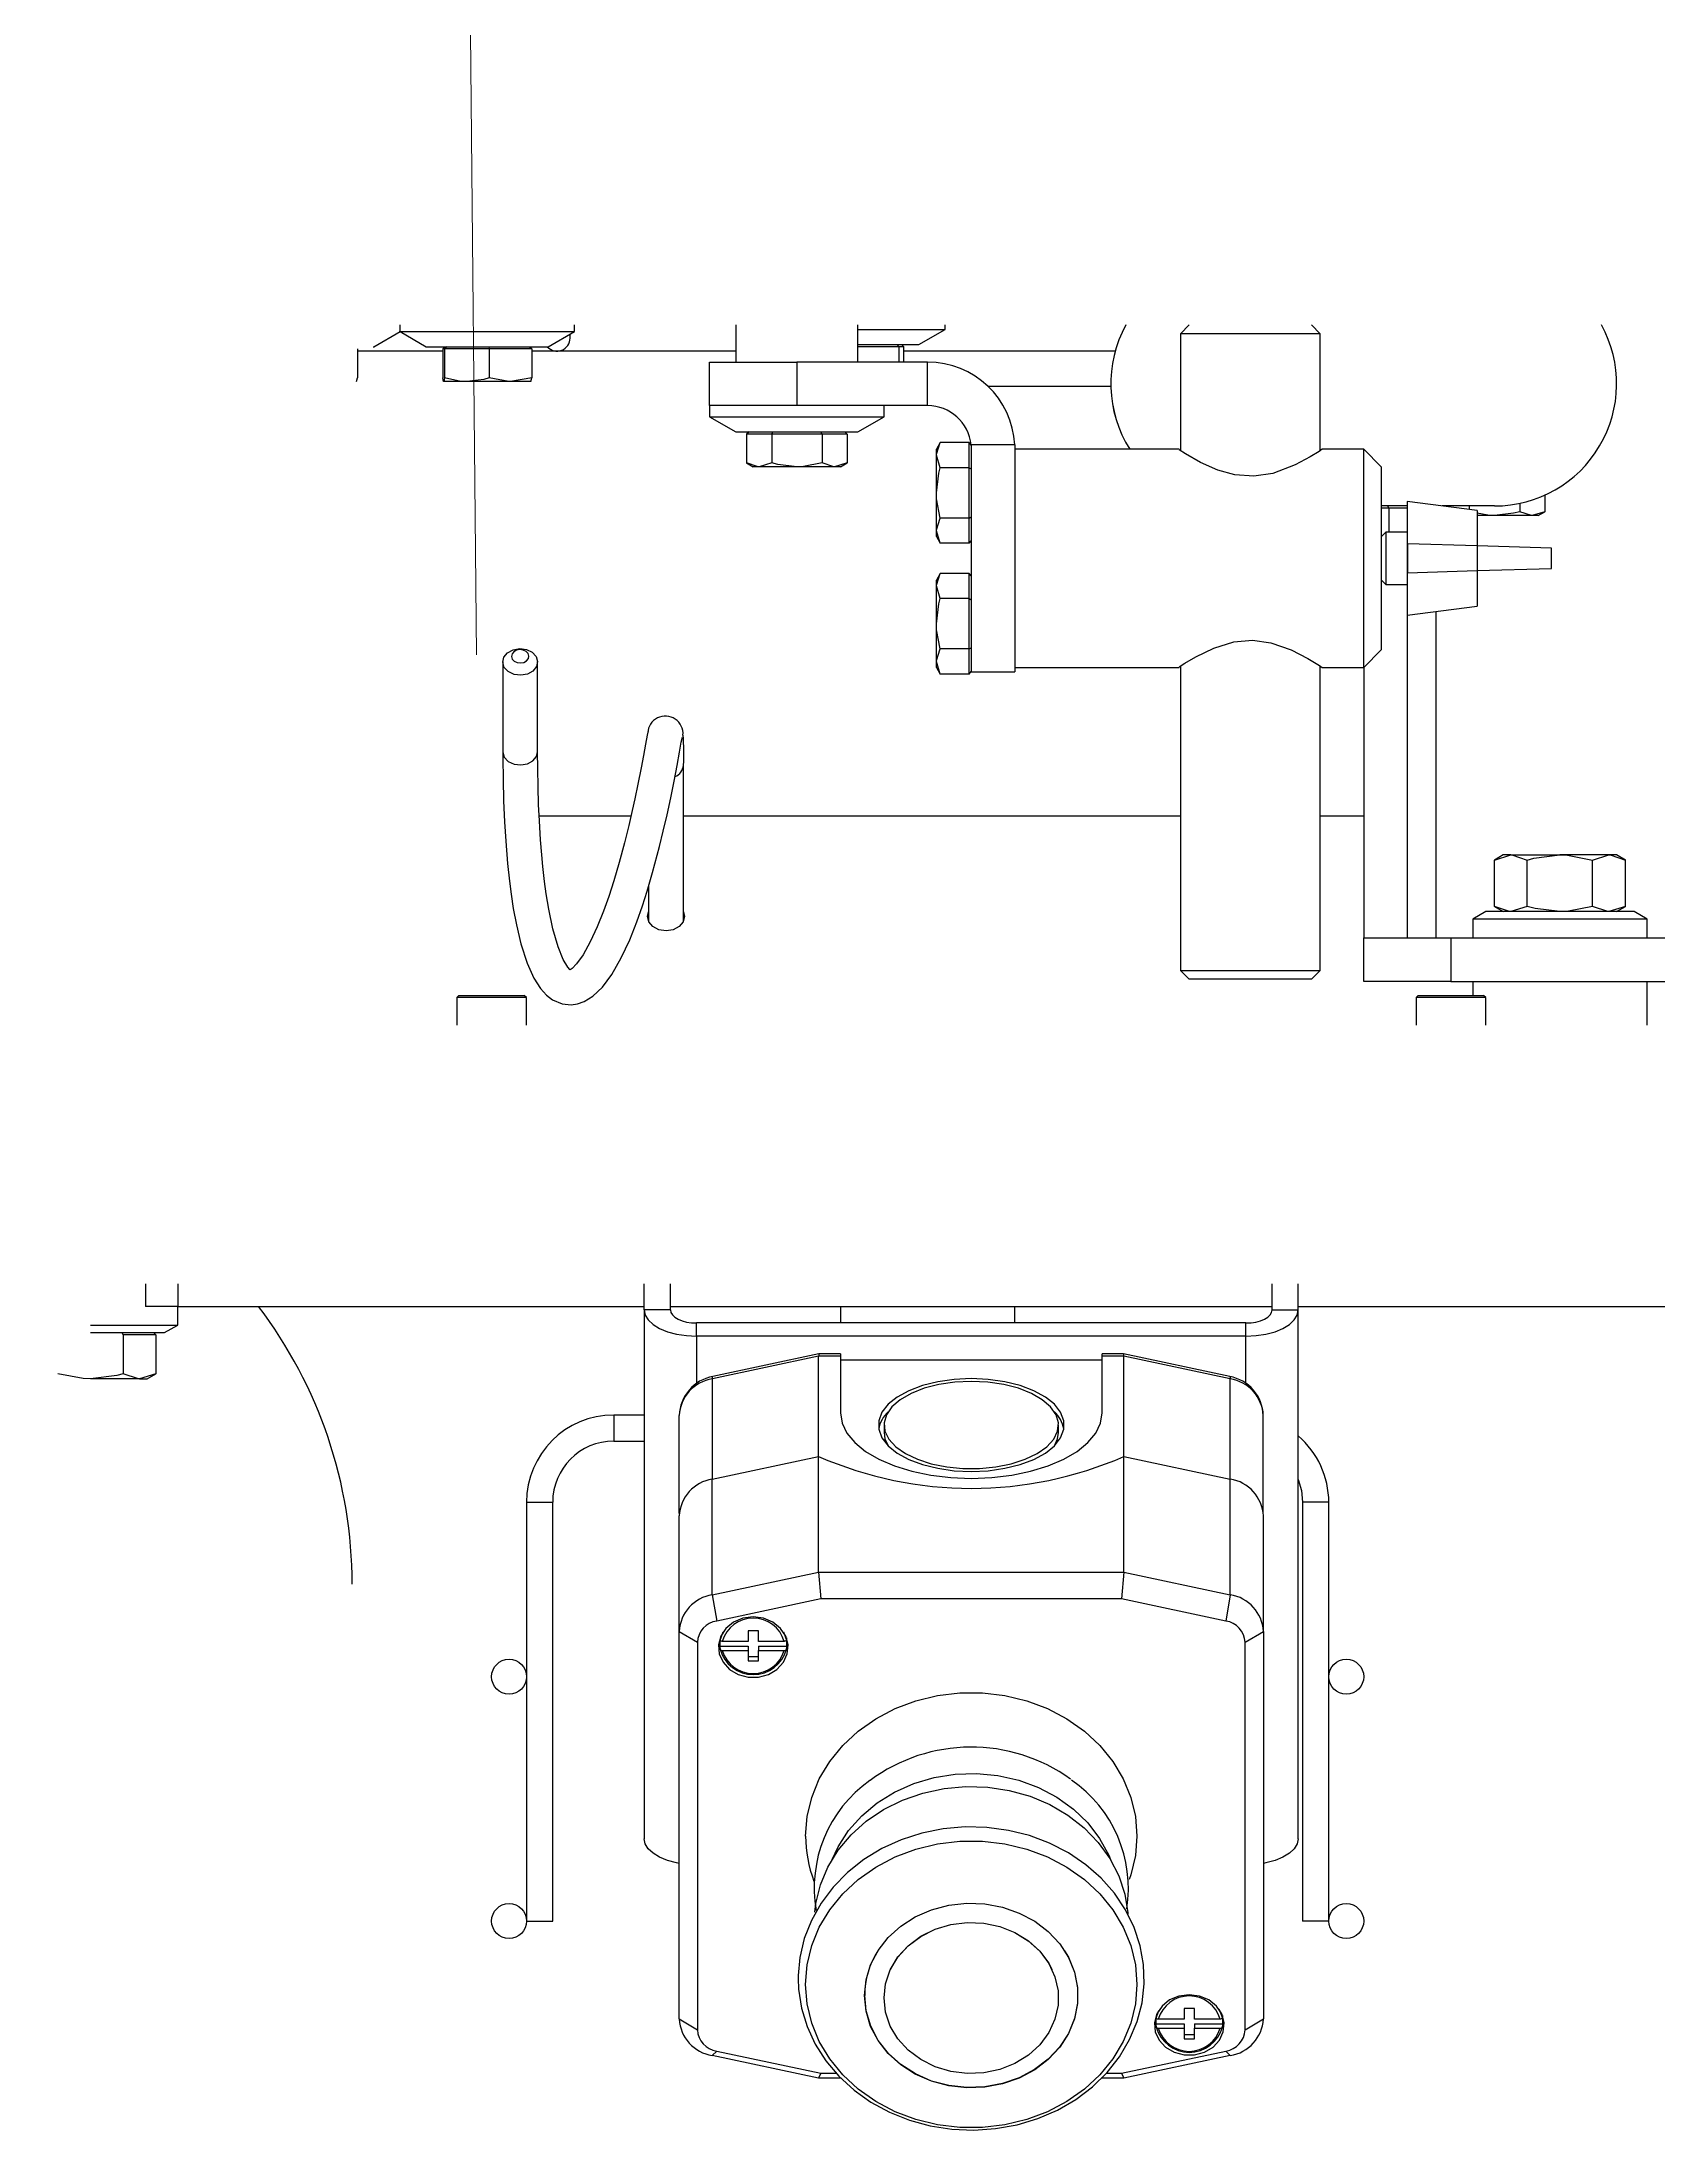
# Model space of a CAD drawing. Header units: inches. Extents: x -955375 to 106222, y -96450 to 64845.
# Drawn here: x 24498 to 24687.5, y 49706.7 to 49952.9 of the extents above; entities that cross this region are included whole.
import ezdxf

# ---------------------------------------------------------------- set-up
doc = ezdxf.new("R2010")
doc.units = ezdxf.units.IN
doc.header["$MEASUREMENT"] = 0
doc.linetypes.add('CONTINUA', pattern=[0])
doc.layers.add('ACHUTECH', color=24, linetype='Continuous', lineweight=18)
doc.layers.add('DIBUJO', color=2, linetype='Continuous')
doc.styles.get("Standard").update_dxf_attribs({"font": 'isocp2.shx'})
doc.dimstyles.new('SUPERPEQUEÑA', dxfattribs={"dimtxt": 0.1, "dimasz": 0.05, "dimexe": 0.1, "dimexo": 0.15, "dimgap": 0.05, "dimtad": 1, "dimzin": 0, "dimdsep": 46, "dimtxsty": 'Standard', "dimblk1": 'CRUZZ', "dimblk2": 'CRUZZ', "dimsah": 1, "dimcen": 0.03, "dimse1": 1, "dimse2": 1, "dimclrd": 109, "dimclre": 4, "dimclrt": 173, "dimadec": 0, "dimazin": 0, "dimtfac": 1, "dimtix": 1, "dimtmove": 1, "dimatfit": 3, "dimldrblk": 'CRUZZ', "dimfxl": 1, "dimtolj": 1, "dimtzin": 0, "dimlwd": -1, "dimarcsym": 0})

# ---------------------------------------------------------------- blocks, each defined once
blk = doc.blocks.new('CRUZ')
at = {"layer": 'DIBUJO', "color": 7, "lineweight": -3}
for p, q in [((-0.22, 0), (0.22, 0)), ((0, 0.22), (0, -0.22))]:
    blk.add_line(p, q, dxfattribs=at)
at = {"layer": 'DIBUJO', "color": 7, "lineweight": -3, "const_width": 0.05}
blk.add_lwpolyline([(-0.03, 0, 1), (0.03, 0, 1)], format="xyb", close=True, dxfattribs=at)
blk = doc.blocks.new('CRUZZ')
at = {"layer": 'DIBUJO', "color": 3, "xscale": 10, "yscale": 10, "zscale": 10}
blk.add_blockref('CRUZ', (0, 0), dxfattribs=at)
blk = doc.blocks.new('*D178')
at = {"layer": 'ACHUTECH', "color": 7, "ltscale": 500, "transparency": 16777216}
blk.add_line((6285.44, 60544.62), (93195.31, 60544.62), dxfattribs=at)
at = {"layer": 'Defpoints', "color": 0, "linetype": 'CONTINUA', "ltscale": 500, "transparency": 16777216}
for p in [(93195.36, 60544.62), (93195.36, 48341.76), (6285.39, 47809.89)]:
    blk.add_point(p, dxfattribs=at)
at = {"layer": 'ACHUTECH', "color": 7, "linetype": 'CONTINUA', "ltscale": 500, "transparency": 16777216, "xscale": 0.05, "yscale": 0.05, "zscale": 0.05, "rotation": 180}
blk.add_blockref('CRUZZ', (6285.39, 60544.62), dxfattribs=at)
at = {"layer": 'ACHUTECH', "color": 7, "linetype": 'CONTINUA', "ltscale": 500, "transparency": 16777216, "xscale": 0.05, "yscale": 0.05, "zscale": 0.05}
blk.add_blockref('CRUZZ', (93195.36, 60544.62), dxfattribs=at)
at = {"layer": 'ACHUTECH', "color": 7, "linetype": 'CONTINUA', "lineweight": 13, "ltscale": 500, "transparency": 16777216, "insert": (49740.37, 60544.71), "char_height": 0.15, "attachment_point": 5}
blk.add_mtext('\\A1;86909.97', dxfattribs=at)
blk = doc.blocks.new('*D185')
at = {"layer": 'ACHUTECH', "color": 7, "ltscale": 500, "transparency": 16777216}
blk.add_line((5118.65, 54499.15), (5118.65, 25409.93), dxfattribs=at)
at = {"layer": 'Defpoints', "color": 0, "linetype": 'CONTINUA', "ltscale": 500, "transparency": 16777216}
for p in [(26169.23, 54499.2), (5118.65, 25409.88), (6592.24, 25409.88)]:
    blk.add_point(p, dxfattribs=at)
at = {"layer": 'ACHUTECH', "color": 7, "linetype": 'CONTINUA', "ltscale": 500, "transparency": 16777216, "xscale": 0.05, "yscale": 0.05, "zscale": 0.05}
for p, rotation in [((5118.65, 54499.2), 90), ((5118.65, 25409.88), 270)]:
    blk.add_blockref('CRUZZ', p, dxfattribs=dict(at, rotation=rotation))
at = {"layer": 'ACHUTECH', "color": 7, "linetype": 'CONTINUA', "lineweight": 13, "ltscale": 500, "transparency": 16777216, "insert": (5118.56, 39954.54), "char_height": 0.15, "attachment_point": 5, "rotation": 90}
blk.add_mtext('\\A1;29089.32', dxfattribs=at)

msp = doc.modelspace()

# ---------------------------------------------------------------- hatches: boundary and pattern name
at = {"layer": 'ACHUTECH', "lineweight": 13, "ltscale": 500}
h = msp.add_hatch(dxfattribs=at)
h.set_pattern_fill('DASH', scale=1022.831221, angle=-89.44409)
h.set_pattern_definition([(270.555911, (-1040164.66, 2121237.62), (129.088365, -126.6074045), [127.853903, -127.853903])])
h.paths.add_polyline_path([(24633.452, 49810.174), (24633.452, 50270.448), (19519.296, 50270.448), (23249.93, 50270.448), (23239.844, 49810.174), (19519.296, 49810.174)])

# ---------------------------------------------------------------- linework, layer by layer
at = {"color": 7, "linetype": 'Continuous', "lineweight": 25}
for p, q in [((24539.968, 49918.931), (24539.968, 49919.716)), ((24560.425, 49918.931), (24560.425, 49919.716)), ((24579.347, 49919.716), (24579.347, 49915.369)), ((24593.667, 49915.369), (24593.667, 49919.716)), ((24593.667, 49919.187), (24603.895, 49919.187)), ((24600.827, 49917.415), (24603.895, 49919.187)), ((24603.895, 49919.187), (24603.895, 49919.716)), ((24632.534, 49919.716), (24631.512, 49918.694)), ((24647.877, 49918.694), (24646.854, 49919.716)), ((24534.957, 49916.904), (24534.957, 49913.525)), ((24536.824, 49917.159), (24536.9, 49917.159)), ((24536.9, 49917.159), (24539.968, 49918.931)), ((24539.86, 49918.931), (24539.968, 49918.931)), ((24539.968, 49918.931), (24543.037, 49917.159)), ((24539.968, 49918.931), (24560.149, 49918.931)), ((24543.037, 49917.159), (24557.164, 49917.159)), ((24544.979, 49916.904), (24545.24, 49917.159)), ((24545.192, 49916.904), (24544.979, 49916.904)), ((24544.979, 49916.904), (24544.979, 49913.525)), ((24545.442, 49917.159), (24545.192, 49916.904)), ((24550.409, 49916.904), (24545.192, 49916.904)), ((24545.192, 49916.904), (24545.192, 49913.525)), ((24550.398, 49917.159), (24550.409, 49916.904)), ((24555.414, 49916.904), (24550.409, 49916.904)), ((24550.409, 49916.904), (24550.409, 49913.525)), ((24555.153, 49917.159), (24555.414, 49916.904)), ((24555.414, 49916.904), (24555.414, 49913.525)), ((24557.164, 49917.159), (24557.356, 49917.159)), ((24557.356, 49917.159), (24560.425, 49918.931)), ((24559.913, 49918.182), (24559.913, 49918.636)), ((24560.149, 49918.931), (24560.425, 49918.931)), ((24593.667, 49917.415), (24600.827, 49917.415)), ((24598.487, 49917.159), (24593.667, 49917.159)), ((24598.246, 49917.415), (24598.487, 49917.159)), ((24598.487, 49917.159), (24598.487, 49915.369)), ((24599.031, 49917.159), (24598.487, 49917.159)), ((24598.763, 49917.415), (24599.031, 49917.159)), ((24599.031, 49917.159), (24599.031, 49915.369)), ((24631.512, 49918.694), (24631.512, 49904.976)), ((24647.877, 49918.694), (24631.512, 49918.694)), ((24647.877, 49904.974), (24647.877, 49918.694)), ((24544.979, 49916.648), (24534.957, 49916.648)), ((24579.347, 49916.648), (24555.414, 49916.648)), ((24576.279, 49910.255), (24576.279, 49915.369)), ((24576.279, 49915.369), (24586.507, 49915.369)), ((24586.507, 49915.369), (24586.507, 49910.255)), ((24601.849, 49915.369), (24586.507, 49915.369)), ((24623.849, 49916.648), (24599.031, 49916.648)), ((24601.849, 49910.255), (24601.849, 49915.369)), ((24545.192, 49913.525), (24545.086, 49913.068)), ((24547.8, 49913.068), (24545.086, 49913.068)), ((24552.911, 49913.068), (24547.8, 49913.068)), ((24555.414, 49913.525), (24552.911, 49913.068)), ((24555.307, 49913.068), (24552.911, 49913.068)), ((24608.894, 49912.557), (24623.328, 49912.557)), ((24576.279, 49910.255), (24576.279, 49908.958)), ((24586.507, 49910.255), (24576.279, 49910.255)), ((24601.849, 49910.255), (24586.507, 49910.255)), ((24596.735, 49908.958), (24596.735, 49910.255)), ((24576.279, 49908.958), (24579.347, 49907.187)), ((24576.279, 49908.958), (24596.691, 49908.958)), ((24579.347, 49907.187), (24593.636, 49907.187)), ((24580.897, 49907.187), (24580.602, 49906.931)), ((24580.602, 49906.931), (24580.602, 49903.552)), ((24583.554, 49906.931), (24580.602, 49906.931)), ((24583.554, 49906.931), (24583.702, 49907.187)), ((24583.554, 49906.931), (24583.554, 49903.552)), ((24589.46, 49906.931), (24583.554, 49906.931)), ((24589.46, 49906.931), (24589.312, 49907.187)), ((24592.412, 49906.931), (24589.46, 49906.931)), ((24589.46, 49906.931), (24589.46, 49903.552)), ((24592.412, 49906.931), (24592.117, 49907.187)), ((24592.412, 49906.931), (24592.412, 49903.552)), ((24593.636, 49907.187), (24593.667, 49907.187)), ((24593.667, 49907.187), (24596.735, 49908.958)), ((24596.691, 49908.958), (24596.735, 49908.958)), ((24603.329, 49905.932), (24602.872, 49905.141)), ((24602.872, 49904.456), (24602.872, 49905.141)), ((24603.329, 49902.98), (24602.872, 49904.456)), ((24602.872, 49900.027), (24602.872, 49904.456)), ((24606.708, 49905.932), (24603.329, 49905.932)), ((24606.708, 49902.98), (24606.708, 49905.932)), ((24606.964, 49905.637), (24606.708, 49905.932)), ((24612.078, 49905.652), (24606.964, 49905.652)), ((24606.964, 49905.652), (24606.964, 49879.059)), ((24612.078, 49905.652), (24612.078, 49879.059)), ((24631.352, 49905.141), (24612.078, 49905.141)), ((24652.991, 49905.141), (24648.133, 49905.141)), ((24655.037, 49903.095), (24652.991, 49905.141)), ((24652.991, 49879.57), (24652.991, 49905.141)), ((24580.602, 49903.552), (24581.393, 49903.095)), ((24582.078, 49903.095), (24581.393, 49903.095)), ((24583.554, 49903.552), (24582.078, 49903.095)), ((24586.507, 49903.095), (24582.078, 49903.095)), ((24590.936, 49903.095), (24586.507, 49903.095)), ((24592.412, 49903.552), (24590.936, 49903.095)), ((24591.621, 49903.095), (24590.936, 49903.095)), ((24591.621, 49903.095), (24592.412, 49903.552)), ((24606.708, 49902.98), (24603.329, 49902.98)), ((24606.708, 49897.074), (24606.708, 49902.98)), ((24606.708, 49902.98), (24606.964, 49902.832)), ((24655.037, 49903.095), (24655.037, 49881.616)), ((24602.872, 49895.598), (24602.872, 49900.027)), ((24674.237, 49899.765), (24674.237, 49897.824)), ((24606.708, 49897.074), (24603.329, 49897.074)), ((24606.708, 49897.074), (24606.964, 49897.222)), ((24606.708, 49894.122), (24606.708, 49897.074)), ((24658.105, 49898.493), (24655.037, 49898.493)), ((24655.942, 49898.237), (24655.037, 49898.237)), ((24655.795, 49898.493), (24655.942, 49898.237)), ((24658.105, 49898.237), (24655.942, 49898.237)), ((24655.942, 49898.237), (24655.942, 49895.424)), ((24666.288, 49897.981), (24658.105, 49899.004)), ((24658.105, 49899.004), (24658.105, 49885.707)), ((24668.336, 49898.493), (24662.196, 49898.493)), ((24662.427, 49898.493), (24662.427, 49898.464)), ((24665.379, 49898.493), (24665.379, 49898.095)), ((24666.288, 49897.981), (24666.288, 49893.803)), ((24668.332, 49897.367), (24666.288, 49897.367)), ((24672.761, 49897.367), (24668.332, 49897.367)), ((24671.285, 49898.8), (24671.285, 49897.824)), ((24674.237, 49897.824), (24672.761, 49897.367)), ((24673.446, 49897.367), (24672.761, 49897.367)), ((24673.446, 49897.367), (24674.237, 49897.824)), ((24603.329, 49894.122), (24602.872, 49895.598)), ((24602.872, 49894.913), (24602.872, 49895.598)), ((24602.872, 49894.913), (24603.329, 49894.122)), ((24655.59, 49895.424), (24655.037, 49894.871)), ((24658.105, 49895.424), (24655.59, 49895.424)), ((24655.59, 49895.424), (24655.59, 49889.287)), ((24606.708, 49894.122), (24603.329, 49894.122)), ((24606.708, 49894.122), (24606.964, 49894.417)), ((24658.115, 49894.043), (24658.115, 49890.668)), ((24666.298, 49893.803), (24658.115, 49894.043)), ((24666.298, 49893.803), (24666.298, 49890.909)), ((24675.028, 49893.546), (24666.298, 49893.803)), ((24675.028, 49891.165), (24675.028, 49893.546)), ((24603.329, 49890.59), (24602.872, 49889.799)), ((24602.872, 49889.113), (24602.872, 49889.799)), ((24606.708, 49890.59), (24603.329, 49890.59)), ((24606.708, 49887.637), (24606.708, 49890.59)), ((24606.964, 49890.294), (24606.708, 49890.59)), ((24655.037, 49889.841), (24655.59, 49889.287)), ((24658.115, 49890.668), (24666.298, 49890.909)), ((24666.288, 49890.908), (24666.288, 49886.73)), ((24666.298, 49890.909), (24675.028, 49891.165)), ((24603.329, 49887.637), (24602.872, 49889.113)), ((24602.872, 49884.684), (24602.872, 49889.113)), ((24606.708, 49887.637), (24603.329, 49887.637)), ((24606.708, 49881.732), (24606.708, 49887.637)), ((24606.708, 49887.637), (24606.964, 49887.489)), ((24655.59, 49889.287), (24658.105, 49889.287)), ((24658.105, 49885.707), (24666.288, 49886.73)), ((24658.105, 49885.707), (24658.105, 49847.862)), ((24661.47, 49886.128), (24661.47, 49847.862)), ((24602.872, 49880.255), (24602.872, 49884.684)), ((24552.015, 49880.213), (24552.015, 49869.693)), ((24556.106, 49869.693), (24556.106, 49880.213)), ((24603.329, 49878.779), (24602.872, 49880.255)), ((24602.872, 49879.57), (24602.872, 49880.255)), ((24606.708, 49881.732), (24603.329, 49881.732)), ((24606.708, 49881.732), (24606.964, 49881.879)), ((24606.708, 49878.779), (24606.708, 49881.732)), ((24652.991, 49879.57), (24655.037, 49881.616)), ((24602.872, 49879.57), (24603.329, 49878.779)), ((24606.708, 49878.779), (24603.329, 49878.779)), ((24606.708, 49878.779), (24606.964, 49879.074)), ((24606.964, 49879.059), (24612.078, 49879.059)), ((24612.078, 49879.57), (24631.352, 49879.57)), ((24631.512, 49879.736), (24631.512, 49844.027)), ((24647.877, 49844.027), (24647.877, 49879.737)), ((24648.133, 49879.57), (24652.991, 49879.57)), ((24652.991, 49879.57), (24652.991, 49847.862)), ((24573.21, 49849.793), (24573.21, 49868.107)), ((24567.043, 49862.109), (24556.283, 49862.109)), ((24631.512, 49862.109), (24573.21, 49862.109)), ((24652.991, 49862.109), (24647.877, 49862.109)), ((24669.356, 49857.579), (24668.328, 49856.986)), ((24668.328, 49856.986), (24670.247, 49857.579)), ((24668.328, 49851.525), (24668.328, 49856.986)), ((24670.247, 49857.579), (24669.356, 49857.579)), ((24670.247, 49857.579), (24676.005, 49857.579)), ((24672.166, 49851.525), (24672.166, 49856.986)), ((24681.762, 49857.579), (24676.005, 49857.579)), ((24679.843, 49856.986), (24681.762, 49857.579)), ((24679.843, 49851.525), (24679.843, 49856.986)), ((24682.653, 49857.579), (24681.762, 49857.579)), ((24683.682, 49856.986), (24682.653, 49857.579)), ((24683.682, 49851.525), (24683.682, 49856.986)), ((24569.119, 49853.932), (24569.119, 49849.793)), ((24667.311, 49850.931), (24665.776, 49850.045)), ((24684.699, 49850.931), (24667.311, 49850.931)), ((24668.328, 49851.525), (24669.356, 49850.931)), ((24672.166, 49851.525), (24670.247, 49850.931)), ((24683.682, 49851.525), (24681.762, 49850.931)), ((24682.653, 49850.931), (24683.682, 49851.525)), ((24686.233, 49850.045), (24684.699, 49850.931)), ((24652.991, 49842.748), (24652.991, 49847.862)), ((24652.991, 49847.862), (24663.219, 49847.862)), ((24663.219, 49847.862), (24663.219, 49842.748)), ((24663.219, 49847.862), (24688.79, 49847.862)), ((24665.776, 49850.045), (24665.776, 49847.862)), ((24686.233, 49850.045), (24665.776, 49850.045)), ((24686.233, 49847.862), (24686.233, 49850.045)), ((24631.512, 49844.027), (24632.534, 49843.004)), ((24631.512, 49844.027), (24647.877, 49844.027)), ((24646.854, 49843.004), (24632.534, 49843.004)), ((24646.854, 49843.004), (24647.877, 49844.027)), ((24546.872, 49841.112), (24546.617, 49840.856)), ((24546.617, 49840.856), (24546.617, 49837.634)), ((24554.799, 49840.856), (24546.617, 49840.856)), ((24546.872, 49841.112), (24554.543, 49841.112)), ((24554.799, 49840.856), (24554.543, 49841.112)), ((24554.799, 49837.634), (24554.799, 49840.856)), ((24663.219, 49842.748), (24652.991, 49842.748)), ((24659.384, 49841.112), (24659.128, 49840.856)), ((24659.128, 49840.856), (24659.128, 49837.634)), ((24667.311, 49840.856), (24659.128, 49840.856)), ((24659.384, 49841.112), (24667.055, 49841.112)), ((24663.219, 49842.748), (24688.79, 49842.748)), ((24665.776, 49842.748), (24665.776, 49841.112)), ((24667.311, 49840.856), (24667.055, 49841.112)), ((24667.311, 49837.634), (24667.311, 49840.856)), ((24686.233, 49837.634), (24686.233, 49842.748)), ((24510.095, 49807.291), (24510.095, 49804.648)), ((24513.886, 49807.291), (24513.886, 49804.648)), ((24568.607, 49804.237), (24568.607, 49807.291)), ((24571.676, 49804.237), (24571.676, 49807.291)), ((24642.251, 49804.237), (24642.251, 49807.291)), ((24645.32, 49804.237), (24645.32, 49807.291)), ((24513.886, 49804.648), (24510.095, 49804.648)), ((24513.886, 49802.465), (24513.886, 49804.648)), ((24513.886, 49804.648), (24568.607, 49804.648)), ((24571.676, 49804.237), (24568.607, 49804.237)), ((24568.607, 49804.237), (24568.607, 49742.231)), ((24571.676, 49804.648), (24642.251, 49804.648)), ((24591.621, 49804.648), (24591.621, 49802.703)), ((24612.078, 49802.703), (24612.078, 49804.648)), ((24642.251, 49804.237), (24645.32, 49804.237)), ((24645.32, 49804.648), (25855.84, 49804.648)), ((24645.32, 49742.231), (24645.32, 49804.237)), ((24503.658, 49802.465), (24513.886, 49802.465)), ((24503.658, 49801.579), (24512.352, 49801.579)), ((24507.348, 49801.579), (24507.496, 49801.324)), ((24511.335, 49801.324), (24507.496, 49801.324)), ((24507.496, 49801.324), (24507.496, 49796.752)), ((24511.039, 49801.579), (24511.335, 49801.324)), ((24511.335, 49801.324), (24511.335, 49796.752)), ((24512.352, 49801.579), (24513.886, 49802.465)), ((24574.744, 49801.168), (24574.744, 49802.703)), ((24639.183, 49802.703), (24574.744, 49802.703)), ((24639.183, 49801.168), (24574.744, 49801.168)), ((24574.744, 49801.168), (24574.744, 49795.611)), ((24639.183, 49801.168), (24639.183, 49802.703)), ((24639.183, 49795.61), (24639.183, 49801.168)), ((24589.065, 49798.808), (24576.594, 49796.151)), ((24589.097, 49799.082), (24576.656, 49796.431)), ((24589.065, 49787.054), (24589.065, 49798.808)), ((24591.621, 49798.808), (24589.065, 49798.808)), ((24591.621, 49799.082), (24589.098, 49799.082)), ((24591.621, 49799.082), (24591.621, 49798.808)), ((24591.621, 49798.808), (24591.621, 49792.16)), ((24624.829, 49799.082), (24622.306, 49799.082)), ((24622.306, 49798.808), (24622.306, 49799.082)), ((24622.306, 49792.16), (24622.306, 49798.808)), ((24624.862, 49798.808), (24622.306, 49798.808)), ((24637.271, 49796.431), (24624.83, 49799.082)), ((24624.862, 49787.054), (24624.862, 49798.808)), ((24637.334, 49796.151), (24624.862, 49798.808)), ((24509.415, 49796.158), (24503.658, 49796.158)), ((24511.335, 49796.752), (24509.415, 49796.158)), ((24509.415, 49796.158), (24510.306, 49796.158)), ((24510.306, 49796.158), (24511.335, 49796.752)), ((24576.594, 49784.397), (24576.594, 49796.151)), ((24591.621, 49798.393), (24622.306, 49798.393)), ((24637.334, 49784.397), (24637.334, 49796.151)), ((24568.607, 49791.914), (24565.027, 49791.914)), ((24565.027, 49791.914), (24565.027, 49790.38)), ((24572.709, 49780.376), (24572.709, 49791.859)), ((24641.218, 49780.376), (24641.218, 49791.859)), ((24565.027, 49790.38), (24565.027, 49788.845)), ((24565.027, 49788.845), (24568.607, 49788.845)), ((24596.735, 49790.742), (24596.735, 49789.857)), ((24617.192, 49789.857), (24617.192, 49790.742)), ((24576.591, 49784.397), (24589.064, 49787.054)), ((24589.064, 49773.502), (24589.064, 49787.054)), ((24624.863, 49773.502), (24624.863, 49787.054)), ((24624.863, 49787.054), (24637.336, 49784.397)), ((24576.591, 49770.844), (24576.591, 49784.397)), ((24637.336, 49770.844), (24637.336, 49784.397)), ((24554.799, 49781.686), (24554.799, 49732.59)), ((24554.799, 49781.686), (24556.333, 49781.686)), ((24556.333, 49781.686), (24557.868, 49781.686)), ((24557.868, 49732.59), (24557.868, 49781.686)), ((24645.831, 49781.686), (24645.831, 49732.59)), ((24647.365, 49781.686), (24645.831, 49781.686)), ((24648.9, 49781.686), (24647.365, 49781.686)), ((24648.9, 49732.59), (24648.9, 49781.686)), ((24572.699, 49766.544), (24572.699, 49780.096)), ((24641.228, 49766.544), (24641.228, 49780.096)), ((24576.591, 49770.844), (24589.064, 49773.502)), ((24589.064, 49773.502), (24589.324, 49770.365)), ((24589.064, 49773.502), (24624.863, 49773.502)), ((24624.863, 49773.502), (24624.603, 49770.365)), ((24624.863, 49773.502), (24637.336, 49770.844)), ((24576.591, 49770.844), (24577.104, 49767.762)), ((24589.324, 49770.365), (24577.104, 49767.762)), ((24624.603, 49770.365), (24589.324, 49770.365)), ((24636.823, 49767.762), (24624.603, 49770.365)), ((24637.336, 49770.844), (24636.823, 49767.762)), ((24572.699, 49766.544), (24574.844, 49765.265)), ((24572.699, 49721.112), (24572.699, 49766.544)), ((24582.006, 49766.619), (24580.779, 49766.619)), ((24580.779, 49766.619), (24580.779, 49765.379)), ((24582.006, 49765.379), (24582.006, 49766.619)), ((24639.083, 49765.265), (24641.228, 49766.544)), ((24641.228, 49766.544), (24641.228, 49721.112)), ((24574.844, 49765.265), (24574.844, 49719.833)), ((24577.455, 49765.615), (24577.455, 49765.359)), ((24577.455, 49765.359), (24577.455, 49764.975)), ((24577.503, 49765.507), (24577.857, 49766.477)), ((24577.503, 49765.792), (24577.503, 49765.507)), ((24577.503, 49764.827), (24580.779, 49764.827)), ((24580.779, 49765.379), (24577.762, 49765.379)), ((24577.762, 49764.316), (24580.779, 49764.316)), ((24580.779, 49764.827), (24580.779, 49764.316)), ((24580.779, 49764.316), (24580.779, 49763.076)), ((24585.023, 49765.379), (24582.006, 49765.379)), ((24582.006, 49764.827), (24585.283, 49764.827)), ((24582.006, 49764.827), (24582.006, 49764.316)), ((24582.006, 49764.316), (24585.023, 49764.316)), ((24582.006, 49763.076), (24582.006, 49764.316)), ((24584.928, 49766.477), (24585.283, 49765.507)), ((24585.283, 49765.792), (24585.283, 49765.507)), ((24585.331, 49765.359), (24585.331, 49765.615)), ((24585.331, 49764.975), (24585.331, 49765.359)), ((24639.083, 49719.833), (24639.083, 49765.265)), ((24580.779, 49763.587), (24582.006, 49763.587)), ((24580.779, 49763.076), (24582.006, 49763.076)), ((24554.799, 49732.59), (24556.333, 49732.59)), ((24556.333, 49732.59), (24557.868, 49732.59)), ((24647.365, 49732.59), (24645.831, 49732.59)), ((24648.9, 49732.59), (24647.365, 49732.59)), ((24596.012, 49729.096), (24596, 49729.077)), ((24617.927, 49729.077), (24617.915, 49729.096)), ((24597.497, 49726.923), (24597.487, 49726.901)), ((24616.44, 49726.901), (24616.43, 49726.923)), ((24633.148, 49722.329), (24631.921, 49722.329)), ((24631.921, 49722.329), (24631.921, 49721.089)), ((24633.148, 49721.089), (24633.148, 49722.329)), ((24572.699, 49721.112), (24574.844, 49719.833)), ((24628.596, 49721.325), (24628.596, 49721.069)), ((24628.596, 49721.069), (24628.596, 49720.685)), ((24628.645, 49721.217), (24628.958, 49722.113)), ((24628.645, 49721.502), (24628.645, 49721.217)), ((24628.645, 49720.538), (24631.921, 49720.538)), ((24631.921, 49721.089), (24628.904, 49721.089)), ((24628.904, 49720.026), (24631.921, 49720.026)), ((24631.921, 49720.538), (24631.921, 49720.026)), ((24631.921, 49720.026), (24631.921, 49718.786)), ((24636.165, 49721.089), (24633.148, 49721.089)), ((24633.148, 49720.538), (24636.424, 49720.538)), ((24633.148, 49720.538), (24633.148, 49720.026)), ((24633.148, 49720.026), (24636.165, 49720.026)), ((24633.148, 49718.786), (24633.148, 49720.026)), ((24636.424, 49721.502), (24636.424, 49721.217)), ((24636.472, 49721.069), (24636.472, 49721.325)), ((24636.472, 49720.685), (24636.472, 49721.069)), ((24639.083, 49719.833), (24641.228, 49721.112)), ((24577.104, 49717.337), (24576.591, 49716.811)), ((24577.104, 49717.337), (24589.324, 49714.733)), ((24624.603, 49714.733), (24636.823, 49717.337)), ((24631.921, 49719.297), (24633.148, 49719.297)), ((24631.921, 49718.786), (24633.148, 49718.786)), ((24636.823, 49717.337), (24637.336, 49716.811)), ((24589.064, 49714.153), (24576.591, 49716.811)), ((24637.336, 49716.811), (24624.863, 49714.153)), ((24589.324, 49714.733), (24589.064, 49714.153)), ((24591.697, 49714.153), (24589.064, 49714.153)), ((24589.324, 49714.733), (24591.149, 49714.733)), ((24624.863, 49714.153), (24622.205, 49714.153)), ((24622.799, 49714.733), (24624.603, 49714.733)), ((24624.603, 49714.733), (24624.863, 49714.153))]:
    msp.add_line(p, q, dxfattribs=at)
at = {"color": 7, "linetype": 'Continuous', "lineweight": 25, "flags": 128}
for points in [[(24534.851, 49913.068), (24534.858, 49913.07), (24534.957, 49913.525)], [(24545.086, 49913.068), (24545.078, 49913.07), (24544.979, 49913.525)], [(24547.8, 49913.068), (24547.113, 49913.102), (24545.192, 49913.525)], [(24550.409, 49913.525), (24549.777, 49913.338), (24547.8, 49913.068)], [(24552.911, 49913.068), (24552.733, 49913.07), (24550.409, 49913.525)], [(24555.307, 49913.068), (24555.315, 49913.07), (24555.414, 49913.525)], [(24602.872, 49904.456), (24602.875, 49904.561), (24603.329, 49905.932)], [(24648.133, 49905.141), (24647.755, 49904.895), (24646.702, 49904.246), (24644.956, 49903.308), (24642.315, 49902.312), (24640.117, 49901.97), (24637.864, 49902.134), (24635.879, 49902.691), (24633.869, 49903.589), (24632.104, 49904.598), (24631.358, 49905.074), (24631.352, 49905.078)], [(24582.078, 49903.095), (24581.973, 49903.098), (24580.602, 49903.552)], [(24586.507, 49903.095), (24584.27, 49903.366), (24583.554, 49903.552)], [(24589.46, 49903.552), (24587.286, 49903.129), (24586.507, 49903.095)], [(24590.936, 49903.095), (24590.831, 49903.098), (24589.46, 49903.552)], [(24602.872, 49900.027), (24603.161, 49902.344), (24603.329, 49902.98)], [(24603.329, 49897.074), (24602.901, 49899.313), (24602.872, 49900.027)], [(24602.872, 49895.598), (24602.875, 49895.703), (24603.329, 49897.074)], [(24668.332, 49897.367), (24667.553, 49897.402), (24666.288, 49897.648)], [(24671.285, 49897.824), (24670.569, 49897.638), (24668.332, 49897.367)], [(24672.761, 49897.367), (24672.656, 49897.37), (24671.285, 49897.824)], [(24602.872, 49889.113), (24602.875, 49889.218), (24603.329, 49890.59)], [(24602.872, 49884.684), (24603.161, 49887.002), (24603.329, 49887.637)], [(24603.329, 49881.732), (24602.901, 49883.971), (24602.872, 49884.684)], [(24631.352, 49879.634), (24631.346, 49879.63), (24632.006, 49880.052), (24633.305, 49880.82), (24635.416, 49881.841), (24637.772, 49882.56), (24639.944, 49882.747), (24642.09, 49882.456), (24644.503, 49881.614), (24646.434, 49880.621), (24647.812, 49879.78), (24648.133, 49879.57)], [(24553.998, 49881.779), (24554.785, 49881.678), (24555.462, 49881.354), (24555.926, 49880.856), (24556.105, 49880.26), (24555.973, 49879.657), (24555.55, 49879.139), (24554.9, 49878.784), (24554.123, 49878.646), (24553.335, 49878.747), (24552.658, 49879.071), (24552.195, 49879.569), (24552.016, 49880.165), (24552.148, 49880.768), (24552.571, 49881.287), (24553.22, 49881.641), (24553.998, 49881.779)], [(24554.029, 49881.653), (24553.64, 49881.585), (24553.315, 49881.407), (24553.104, 49881.148), (24553.038, 49880.846), (24553.128, 49880.548), (24553.359, 49880.299), (24553.698, 49880.137), (24554.091, 49880.087), (24554.48, 49880.156), (24554.805, 49880.333), (24555.017, 49880.592), (24555.083, 49880.894), (24554.993, 49881.192), (24554.761, 49881.441), (24554.423, 49881.603), (24554.029, 49881.653)], [(24602.872, 49880.255), (24602.875, 49880.36), (24603.329, 49881.732)], [(24552.016, 49869.669), (24552.015, 49868.903), (24552.044, 49866.461), (24552.108, 49863.937), (24552.216, 49861.474), (24552.354, 49859.206), (24552.575, 49856.577), (24552.797, 49854.494), (24552.996, 49852.963), (24553.251, 49851.302), (24553.609, 49849.372), (24554.13, 49847.174), (24554.856, 49844.896), (24555.656, 49843.117), (24556.427, 49841.914), (24557.124, 49841.145), (24557.862, 49840.587), (24558.98, 49840.115), (24560.038, 49840.004), (24560.773, 49840.105), (24561.576, 49840.383), (24562.593, 49841.005), (24563.7, 49842.062), (24564.81, 49843.553), (24565.911, 49845.497), (24566.901, 49847.642), (24567.72, 49849.718), (24568.395, 49851.631), (24568.941, 49853.329), (24569.593, 49855.539), (24570.407, 49858.587), (24570.842, 49860.373), (24571.284, 49862.295), (24571.708, 49864.274), (24572.105, 49866.237), (24572.453, 49868.067), (24572.741, 49869.637), (24572.955, 49870.794), (24573.098, 49871.387)], [(24569.08, 49872.158), (24568.945, 49871.606), (24568.754, 49870.577), (24568.512, 49869.255), (24568.242, 49867.806), (24567.861, 49865.881), (24567.506, 49864.172), (24567.205, 49862.804), (24566.797, 49861.049), (24566.291, 49859.003), (24565.665, 49856.685), (24565.033, 49854.54), (24564.446, 49852.724), (24563.823, 49850.975), (24563.093, 49849.135), (24562.282, 49847.379), (24561.452, 49845.884), (24560.679, 49844.806), (24560.162, 49844.275), (24559.92, 49844.108), (24559.926, 49844.091), (24559.876, 49844.145), (24559.628, 49844.439), (24559.115, 49845.302), (24558.511, 49846.793), (24557.9, 49848.921), (24557.419, 49851.214), (24557.122, 49853.018), (24556.922, 49854.467), (24556.723, 49856.213), (24556.59, 49857.577), (24556.445, 49859.347), (24556.308, 49861.569), (24556.218, 49863.497), (24556.154, 49865.568), (24556.117, 49867.687), (24556.106, 49869.685)], [(24552.015, 49869.669), (24552.016, 49869.646), (24552.195, 49869.05), (24552.658, 49868.552), (24553.335, 49868.228), (24554.123, 49868.127), (24554.9, 49868.264), (24555.55, 49868.619), (24555.973, 49869.138), (24556.106, 49869.686)], [(24670.247, 49857.579), (24670.383, 49857.576), (24672.166, 49856.986)], [(24672.166, 49856.986), (24672.928, 49857.188), (24676.005, 49857.579)], [(24676.005, 49857.579), (24676.881, 49857.546), (24679.843, 49856.986)], [(24681.762, 49857.579), (24681.899, 49857.576), (24683.682, 49856.986)], [(24573.21, 49850.918), (24573.338, 49850.356), (24573.173, 49849.719), (24572.701, 49849.178), (24571.996, 49848.818), (24571.164, 49848.691), (24570.333, 49848.818), (24569.628, 49849.178), (24569.156, 49849.719), (24568.991, 49850.356), (24569.119, 49850.918)], [(24670.247, 49850.931), (24670.111, 49850.934), (24668.328, 49851.525)], [(24676.005, 49850.931), (24673.088, 49851.284), (24672.166, 49851.525)], [(24679.843, 49851.525), (24677.01, 49850.975), (24676.005, 49850.931)], [(24681.762, 49850.931), (24681.626, 49850.934), (24679.843, 49851.525)], [(24568.607, 49804.237), (24568.725, 49803.638), (24569.075, 49803.063), (24569.642, 49802.532), (24570.405, 49802.067), (24571.335, 49801.686), (24572.396, 49801.402), (24573.547, 49801.227), (24574.744, 49801.168)], [(24571.676, 49804.237), (24571.735, 49803.938), (24571.909, 49803.65), (24572.193, 49803.385), (24572.575, 49803.152), (24573.04, 49802.961), (24573.57, 49802.819), (24574.146, 49802.732), (24574.744, 49802.703)], [(24639.183, 49801.168), (24640.38, 49801.227), (24641.531, 49801.402), (24642.592, 49801.686), (24643.522, 49802.067), (24644.285, 49802.532), (24644.853, 49803.063), (24645.202, 49803.638), (24645.32, 49804.237)], [(24639.183, 49802.703), (24639.781, 49802.732), (24640.357, 49802.819), (24640.888, 49802.961), (24641.352, 49803.152), (24641.734, 49803.385), (24642.018, 49803.65), (24642.192, 49803.938), (24642.251, 49804.237)], [(24503.658, 49796.158), (24502.782, 49796.192), (24499.819, 49796.752)], [(24507.496, 49796.752), (24506.735, 49796.55), (24503.658, 49796.158)], [(24509.415, 49796.158), (24509.279, 49796.162), (24507.496, 49796.752)], [(24576.594, 49796.151), (24576.603, 49796.317), (24576.631, 49796.411), (24576.656, 49796.431)], [(24606.964, 49796.189), (24604.962, 49796.096), (24603.028, 49795.821), (24601.229, 49795.373), (24599.625, 49794.767), (24598.271, 49794.025), (24597.212, 49793.17), (24596.486, 49792.233), (24596.117, 49791.245), (24596.117, 49790.24), (24596.486, 49789.252), (24597.212, 49788.315), (24598.271, 49787.46), (24599.625, 49786.717), (24601.229, 49786.112), (24603.028, 49785.664), (24604.962, 49785.389), (24606.964, 49785.296), (24608.965, 49785.389), (24610.899, 49785.664), (24612.698, 49786.112), (24614.302, 49786.717), (24615.656, 49787.46), (24616.715, 49788.315), (24617.441, 49789.252), (24617.81, 49790.24), (24617.81, 49791.245), (24617.441, 49792.233), (24616.715, 49793.17), (24615.656, 49794.025), (24614.302, 49794.767), (24612.698, 49795.373), (24610.899, 49795.821), (24608.965, 49796.096), (24606.964, 49796.189)], [(24637.271, 49796.431), (24637.296, 49796.411), (24637.324, 49796.317), (24637.334, 49796.151)], [(24606.964, 49795.857), (24605.028, 49795.764), (24603.162, 49795.49), (24601.434, 49795.045), (24599.905, 49794.444), (24598.632, 49793.709), (24597.66, 49792.867), (24597.024, 49791.948), (24596.747, 49790.986), (24596.839, 49790.015), (24597.298, 49789.07), (24598.106, 49788.185), (24599.234, 49787.393), (24600.641, 49786.722), (24602.277, 49786.197), (24604.082, 49785.835), (24605.991, 49785.651), (24607.936, 49785.651), (24609.845, 49785.835), (24611.65, 49786.197), (24613.286, 49786.722), (24614.694, 49787.393), (24615.822, 49788.185), (24616.629, 49789.07), (24617.088, 49790.015), (24617.18, 49790.986), (24616.904, 49791.948), (24616.268, 49792.867), (24615.295, 49793.709), (24614.022, 49794.444), (24612.493, 49795.045), (24610.765, 49795.49), (24608.899, 49795.764), (24606.964, 49795.857)], [(24591.621, 49792.16), (24591.81, 49790.96), (24592.372, 49789.789), (24593.293, 49788.677), (24594.551, 49787.651), (24596.115, 49786.735), (24597.945, 49785.954), (24599.998, 49785.325), (24602.222, 49784.864), (24604.563, 49784.583), (24606.964, 49784.488), (24609.364, 49784.583), (24611.705, 49784.864), (24613.929, 49785.325), (24615.982, 49785.954), (24617.812, 49786.735), (24619.376, 49787.651), (24620.634, 49788.677), (24621.555, 49789.789), (24622.117, 49790.96), (24622.306, 49792.16)], [(24596.735, 49789.857), (24596.839, 49789.129), (24597.209, 49788.318)], [(24616.718, 49788.318), (24617.088, 49789.129), (24617.192, 49789.857)], [(24645.32, 49784.343), (24645.694, 49783.082), (24645.831, 49781.686)], [(24581.393, 49768.237), (24580.187, 49768.08), (24579.088, 49767.622), (24578.194, 49766.903), (24577.584, 49765.989), (24577.313, 49764.959), (24577.404, 49763.906), (24577.85, 49762.922), (24578.61, 49762.097), (24579.618, 49761.502), (24580.783, 49761.19), (24582.003, 49761.19), (24583.168, 49761.502), (24584.176, 49762.097), (24584.936, 49762.922), (24585.382, 49763.906), (24585.473, 49764.959), (24585.201, 49765.989), (24584.592, 49766.903), (24583.698, 49767.622), (24582.599, 49768.08), (24581.393, 49768.237)], [(24577.762, 49765.379), (24577.756, 49765.379), (24577.669, 49765.387), (24577.593, 49765.41), (24577.537, 49765.443), (24577.507, 49765.484), (24577.503, 49765.507)], [(24577.503, 49764.444), (24577.515, 49764.405), (24577.555, 49764.367), (24577.617, 49764.338), (24577.696, 49764.32), (24577.762, 49764.316)], [(24585.283, 49765.507), (24585.278, 49765.482), (24585.263, 49765.458), (24585.216, 49765.421), (24585.149, 49765.395), (24585.067, 49765.381), (24585.023, 49765.379)], [(24585.023, 49764.316), (24585.094, 49764.321), (24585.174, 49764.34), (24585.236, 49764.371), (24585.263, 49764.395), (24585.282, 49764.436), (24585.283, 49764.444)], [(24587.53, 49742.549), (24587.711, 49744.841), (24588.25, 49747.09), (24589.139, 49749.254), (24590.359, 49751.294), (24591.889, 49753.17), (24593.699, 49754.849), (24595.756, 49756.299), (24598.023, 49757.492), (24600.456, 49758.407), (24603.01, 49759.027), (24605.637, 49759.34), (24608.29, 49759.34), (24610.917, 49759.027), (24613.472, 49758.407), (24615.904, 49757.492), (24618.171, 49756.299), (24620.228, 49754.849), (24622.039, 49753.17), (24623.568, 49751.294), (24624.788, 49749.254), (24625.677, 49747.09), (24626.216, 49744.841), (24626.397, 49742.549), (24626.216, 49740.257), (24625.677, 49738.008), (24625.486, 49737.457)], [(24590.641, 49739.804), (24591.339, 49741.298), (24592.572, 49743.201), (24594.112, 49744.927), (24595.925, 49746.442), (24597.974, 49747.711), (24600.215, 49748.709), (24602.599, 49749.413), (24605.076, 49749.809), (24607.594, 49749.889), (24610.098, 49749.65), (24612.535, 49749.099), (24614.854, 49748.245), (24617.004, 49747.109), (24618.94, 49745.713), (24620.622, 49744.088), (24622.012, 49742.269), (24623.081, 49740.293), (24623.286, 49739.804)], [(24588.605, 49733.628), (24588.732, 49734.647), (24589.266, 49736.823), (24590.144, 49738.913), (24591.35, 49740.877), (24592.86, 49742.676), (24594.644, 49744.277), (24596.668, 49745.646), (24598.893, 49746.758), (24601.274, 49747.592), (24603.767, 49748.13), (24606.321, 49748.362), (24608.888, 49748.285), (24611.418, 49747.898), (24613.86, 49747.211), (24616.169, 49746.236), (24618.298, 49744.992), (24620.207, 49743.504), (24621.858, 49741.8), (24623.219, 49739.913), (24624.264, 49737.881), (24624.972, 49735.743), (24625.33, 49733.54), (24625.341, 49733.392)], [(24572.699, 49739.338), (24572.396, 49739.396), (24571.335, 49739.68), (24570.405, 49740.061), (24569.642, 49740.526), (24569.075, 49741.057), (24568.725, 49741.632), (24568.607, 49742.231)], [(24586.667, 49725.851), (24586.716, 49724.61), (24587.055, 49722.387), (24587.709, 49720.22), (24588.669, 49718.143), (24589.92, 49716.189), (24591.441, 49714.387), (24593.211, 49712.767), (24595.201, 49711.355), (24597.38, 49710.172), (24599.712, 49709.24), (24602.162, 49708.572), (24604.689, 49708.179), (24607.254, 49708.069), (24609.815, 49708.244), (24612.331, 49708.7), (24614.763, 49709.431), (24617.071, 49710.426), (24619.218, 49711.67), (24621.168, 49713.143), (24622.89, 49714.822), (24624.356, 49716.678), (24625.54, 49718.681), (24626.425, 49720.798), (24626.997, 49722.994), (24627.248, 49725.232), (24627.176, 49727.477), (24626.782, 49729.694), (24626.073, 49731.848), (24625.062, 49733.906), (24623.763, 49735.836), (24622.197, 49737.608), (24620.387, 49739.194), (24618.362, 49740.568), (24616.155, 49741.709), (24613.799, 49742.597), (24611.333, 49743.218), (24608.797, 49743.562), (24606.23, 49743.623), (24603.674, 49743.399), (24601.169, 49742.895), (24598.756, 49742.117), (24596.473, 49741.078), (24594.358, 49739.793), (24592.444, 49738.282), (24590.765, 49736.571), (24589.346, 49734.687), (24588.212, 49732.662), (24587.38, 49730.529), (24586.863, 49728.324), (24586.67, 49726.203), (24586.667, 49725.851)], [(24587.53, 49725.161), (24587.711, 49727.453), (24588.25, 49729.702), (24589.139, 49731.866), (24590.359, 49733.906), (24591.889, 49735.782), (24593.699, 49737.461), (24595.756, 49738.911), (24598.023, 49740.104), (24600.456, 49741.019), (24603.01, 49741.639), (24605.637, 49741.952), (24608.29, 49741.952), (24610.917, 49741.639), (24613.472, 49741.019), (24615.904, 49740.104), (24618.171, 49738.911), (24620.228, 49737.461), (24622.039, 49735.782), (24623.568, 49733.906), (24624.788, 49731.866), (24625.677, 49729.702), (24626.216, 49727.453), (24626.397, 49725.161), (24626.216, 49722.869), (24625.677, 49720.62), (24624.788, 49718.456), (24623.568, 49716.416), (24622.039, 49714.54), (24620.228, 49712.861), (24618.171, 49711.411), (24615.904, 49710.218), (24613.472, 49709.303), (24610.917, 49708.683), (24608.29, 49708.37), (24605.637, 49708.37), (24603.01, 49708.683), (24600.456, 49709.303), (24598.023, 49710.218), (24595.756, 49711.411), (24593.699, 49712.861), (24591.889, 49714.54), (24590.359, 49716.416), (24589.139, 49718.456), (24588.25, 49720.62), (24587.711, 49722.869), (24587.53, 49725.161)], [(24645.32, 49742.231), (24645.202, 49741.632), (24644.853, 49741.057), (24644.285, 49740.526), (24643.522, 49740.061), (24642.592, 49739.68), (24641.531, 49739.396), (24641.228, 49739.338)], [(24594.449, 49723.85), (24594.629, 49725.682), (24595.164, 49727.461), (24596.038, 49729.136), (24597.227, 49730.659), (24598.695, 49731.986), (24600.402, 49733.079), (24602.297, 49733.907), (24604.327, 49734.445), (24606.432, 49734.679), (24608.553, 49734.601), (24610.628, 49734.213), (24612.598, 49733.528), (24614.405, 49732.564), (24615.999, 49731.35), (24617.332, 49729.919), (24618.367, 49728.315), (24619.074, 49726.581), (24619.433, 49724.77), (24619.433, 49722.931), (24619.074, 49721.12), (24618.367, 49719.386), (24617.332, 49717.781), (24615.999, 49716.351), (24614.405, 49715.137), (24612.598, 49714.173), (24610.628, 49713.487), (24608.553, 49713.1), (24606.432, 49713.022), (24604.327, 49713.256), (24602.297, 49713.794), (24600.402, 49714.622), (24598.695, 49715.715), (24597.227, 49717.042), (24596.038, 49718.565), (24595.164, 49720.24), (24594.629, 49722.019), (24594.449, 49723.85)], [(24596.735, 49723.567), (24596.92, 49725.244), (24597.468, 49726.86), (24598.359, 49728.356), (24599.561, 49729.68), (24601.031, 49730.783), (24602.715, 49731.625), (24604.552, 49732.176), (24606.477, 49732.415), (24608.419, 49732.335), (24610.309, 49731.938), (24612.078, 49731.239), (24613.662, 49730.262), (24615.004, 49729.043), (24616.055, 49727.626), (24616.778, 49726.063), (24617.146, 49724.409), (24617.146, 49722.725), (24616.778, 49721.072), (24616.055, 49719.508), (24615.004, 49718.092), (24613.662, 49716.873), (24612.078, 49715.896), (24610.309, 49715.197), (24608.419, 49714.8), (24606.477, 49714.719), (24604.552, 49714.959), (24602.715, 49715.51), (24601.031, 49716.352), (24599.561, 49717.455), (24598.359, 49718.778), (24597.468, 49720.275), (24596.92, 49721.891), (24596.735, 49723.567)], [(24597.497, 49726.923), (24598.368, 49728.376), (24599.569, 49729.699), (24601.037, 49730.8), (24602.719, 49731.641), (24604.555, 49732.191), (24606.477, 49732.431), (24608.418, 49732.351), (24610.305, 49731.954), (24612.072, 49731.255), (24613.655, 49730.28), (24614.995, 49729.062), (24616.045, 49727.647), (24616.43, 49726.923)], [(24617.915, 49729.096), (24618.355, 49728.334), (24619.061, 49726.603), (24619.42, 49724.793), (24619.42, 49722.957), (24619.061, 49721.147), (24618.355, 49719.416), (24617.321, 49717.813), (24615.989, 49716.384), (24614.397, 49715.171), (24612.592, 49714.208), (24610.624, 49713.523), (24608.551, 49713.137), (24606.433, 49713.059), (24604.33, 49713.292), (24602.302, 49713.83), (24600.409, 49714.656), (24598.704, 49715.748), (24597.237, 49717.074), (24596.05, 49718.595), (24595.177, 49720.268), (24594.642, 49722.045), (24594.463, 49723.875), (24594.463, 49723.875)], [(24632.534, 49723.947), (24631.328, 49723.79), (24630.23, 49723.332), (24629.336, 49722.613), (24628.726, 49721.699), (24628.454, 49720.669), (24628.546, 49719.616), (24628.991, 49718.633), (24629.752, 49717.807), (24630.759, 49717.212), (24631.925, 49716.901), (24633.144, 49716.901), (24634.309, 49717.212), (24635.317, 49717.807), (24636.078, 49718.633), (24636.523, 49719.616), (24636.614, 49720.669), (24636.343, 49721.699), (24635.733, 49722.613), (24634.839, 49723.332), (24633.74, 49723.79), (24632.534, 49723.947)], [(24636.009, 49722.291), (24636.044, 49722.232), (24636.424, 49721.217)], [(24628.904, 49721.089), (24628.897, 49721.089), (24628.811, 49721.098), (24628.735, 49721.12), (24628.679, 49721.153), (24628.649, 49721.194), (24628.645, 49721.217)], [(24628.645, 49720.154), (24628.657, 49720.115), (24628.696, 49720.077), (24628.758, 49720.048), (24628.837, 49720.03), (24628.904, 49720.026)], [(24636.424, 49721.217), (24636.419, 49721.192), (24636.404, 49721.168), (24636.358, 49721.131), (24636.29, 49721.105), (24636.208, 49721.091), (24636.165, 49721.089)], [(24636.165, 49720.026), (24636.236, 49720.031), (24636.315, 49720.05), (24636.377, 49720.081), (24636.404, 49720.105), (24636.424, 49720.146), (24636.424, 49720.154)]]:
    msp.add_lwpolyline(points, dxfattribs=at)
at = {"color": 7, "linetype": 'Continuous', "lineweight": 25}
for centre in [(24552.754, 49761.229), (24650.945, 49761.229), (24552.754, 49732.59), (24650.945, 49732.59)]:
    msp.add_circle(centre, 2.046, dxfattribs=at)
for centre, radius, start, end in [((24637.645, 49912.812), 14.32, 151.17435, 212.39236), ((24637.651, 49912.812), 14.32, 151.17435, 212.39236), ((24668.336, 49912.812), 14.32, 270, 28.82565), ((24558.379, 49918.182), 1.534, 221.81031, 0), ((24601.849, 49905.141), 10.228, 2.86598, 90), ((24601.849, 49905.141), 5.114, 5.91895, 90), ((24571.085, 49871.786), 2.071, 355.35002, 177.25501), ((24549.738, 49869.508), 23.514, 356.57388, 5.13237), ((24571.655, 49868.219), 1.56, 291.11944, 355.40017), ((24480.648, 49772.094), 53.699, 0, 37.31816), ((24577.499, 49791.714), 4.792, 100.13199, 178.2666), ((24577.302, 49791.606), 4.6, 98.85987, 176.84628), ((24636.425, 49791.711), 4.795, 1.76396, 79.83746), ((24636.625, 49791.606), 4.6, 3.15372, 81.14013), ((24565.027, 49781.686), 10.228, 90, 180), ((24599.581, 49789.664), 3.532, 132.18113, 169.62974), ((24614.346, 49789.664), 3.532, 10.37026, 47.81888), ((24565.027, 49781.686), 7.16, 90, 180), ((24638.671, 49781.686), 10.228, 0, 49.4584), ((24606.964, 49827.949), 44.641, 246.36118, 293.63882), ((24577.301, 49779.843), 4.609, 98.85987, 176.84628), ((24636.626, 49779.843), 4.609, 3.15372, 81.14013), ((24577.301, 49766.29), 4.609, 98.85987, 176.84628), ((24636.626, 49766.29), 4.609, 3.15372, 81.14013), ((24577.516, 49765.118), 2.675, 98.85987, 176.84628), ((24581.393, 49764.311), 3.784, 16.3893, 163.6107), ((24636.411, 49765.118), 2.675, 3.15372, 81.14013), ((24580.415, 49764.975), 2.96, 169.65775, 190.34225), ((24581.393, 49765.519), 4.036, 195.44944, 344.55056), ((24581.393, 49765.384), 3.784, 196.3893, 343.6107), ((24582.37, 49764.975), 2.96, 349.65775, 10.34225), ((24606.967, 49733.01), 19.969, 54.34688, 126.50099), ((24603.912, 49736.481), 15.37, 125.15033, 190.01998), ((24609.902, 49736.389), 15.491, 351.24036, 55.21962), ((24602.36, 49742.574), 14.831, 180.09517, 200.98752), ((24604.179, 49723.831), 9.717, 147.19146, 179.74268), ((24632.534, 49720.021), 3.784, 16.3893, 163.6107), ((24577.301, 49721.365), 4.609, 183.15372, 261.14013), ((24577.516, 49719.98), 2.675, 183.15372, 261.14013), ((24631.557, 49720.685), 2.96, 169.65775, 190.34225), ((24632.534, 49721.229), 4.036, 195.44944, 344.55056), ((24632.534, 49721.094), 3.784, 196.3893, 343.6107), ((24633.512, 49720.685), 2.96, 349.65775, 10.34225), ((24636.411, 49719.98), 2.675, 278.85987, 356.84628), ((24636.626, 49721.365), 4.609, 278.85987, 356.84628)]:
    msp.add_arc(centre, radius, start, end, dxfattribs=at)
for centre, major_axis, start_param, end_param in [((24589.313, 49797.036), (-0.215, 2.046), 6.2768713, 6.8004701), ((24624.614, 49797.036), (0.215, 2.046), 5.7659005, 6.2894993)]:
    msp.add_ellipse(centre, major_axis=major_axis, ratio=0.0599372, start_param=start_param, end_param=end_param, dxfattribs=at)

# ---------------------------------------------------------------- dimensions: what is measured, and where the dimension line sits
at = {"layer": 'ACHUTECH', "color": 7, "linetype": 'CONTINUA', "lineweight": 13, "ltscale": 500}
dim = msp.add_linear_dim(base=(93195.359, 60544.619), p1=(6285.39, 47809.886), p2=(93195.359, 48341.759), dimstyle='SUPERPEQUEÑA', override={"dimtxt": 0.15, "dimgap": 0.02, "dimclrd": 7, "dimclrt": 7, "dimfxl": 0.2}, dxfattribs=at)
dim.commit()
dim.dimension.update_dxf_attribs({"geometry": '*D178', "text_midpoint": (49740.375, 60544.714)})
dim = msp.add_linear_dim(base=(5118.653, 25409.883), p1=(26169.229, 54499.203), p2=(6592.24, 25409.883), angle=90, dimstyle='SUPERPEQUEÑA', override={"dimtxt": 0.15, "dimgap": 0.02, "dimclrd": 7, "dimclrt": 7, "dimfxl": 0.2}, dxfattribs=at)
dim.commit()
dim.dimension.update_dxf_attribs({"geometry": '*D185', "text_midpoint": (5118.558, 39954.543)})

doc.saveas('drawing.dxf')
